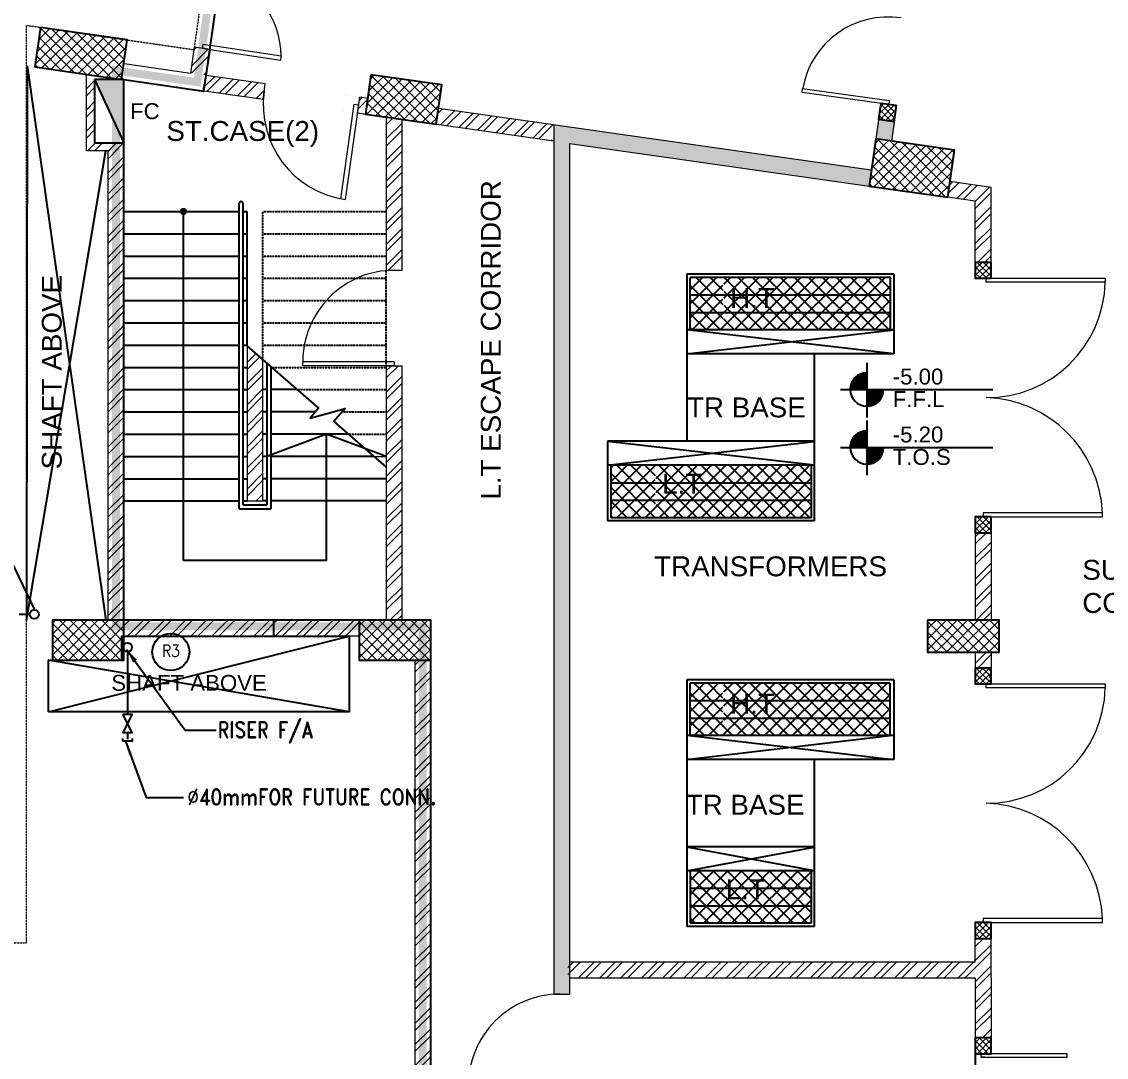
# Model space of a CAD drawing. Header units: inches. Extents: x 1217570 to 1371286, y 326920 to 480291.
# Drawn here: x 1312120 to 1325764, y 345765 to 358786 of the extents above; entities that cross this region are included whole.
import ezdxf

# ---------------------------------------------------------------- set-up
doc = ezdxf.new("R2010")
doc.units = ezdxf.units.IN
doc.header["$MEASUREMENT"] = 0
for name, pattern in [('DASHED2', [9.525, 6.35, -3.175]), ('HIDDEN', [9.525, 6.35, -3.175]), ('PHANTOM21', [1.25, 0.625, -0.125, 0.125, -0.125, 0.125, -0.125])]:
    doc.linetypes.add(name, pattern=pattern)
for name, color, linetype, lineweight in [('A-BLOCK', 43, 'Continuous', 13), ('A-DOOR', 10, 'Continuous', 15), ('A-HATCH CONCRETE', 254, 'Continuous', 5), ('A-LEASING LINE', 7, 'DASHED2', 9), ('A-PROJECTION', 31, 'Continuous', 15), ('escape route', 8, 'HIDDEN', 15), ('wall hatch', 252, 'Continuous', 0)]:
    doc.layers.add(name, color=color, linetype=linetype, lineweight=lineweight)
for name, color, linetype in [('AC-TEXT', 3, 'Continuous'), ('FFNEW', 252, 'Continuous'), ('P-FIRE-HOSE', 8, 'PHANTOM21'), ('P-FIRE-TXT', 181, 'Continuous'), ('P-PIPE-CWS', 80, 'Continuous'), ('P-PIPE-DRA-TXT', 181, 'Continuous'), ('P-TEXT', 181, 'Continuous'), ('S-COL', 210, 'Continuous'), ('SHAFT', 7, 'Continuous'), ('stair', 1, 'Continuous'), ('STEEL', 5, 'Continuous'), ('TAXT', 3, 'Continuous'), ('TEXT', 181, 'Continuous'), ('TRENCH', 8, 'Continuous'), ('VP', 8, 'Continuous')]:
    doc.layers.add(name, color=color, linetype=linetype)
doc.styles.add('SS', font='romand.shx', dxfattribs={"width": 0.85, "height": 200})
doc.styles.get("Standard").update_dxf_attribs({"font": 'arial.ttf'})
doc.styles.add('style1', font='arial.ttf')
doc.styles.add('T20-100', font='ROMANC.SHX', dxfattribs={"width": 0.85, "height": 0.17})
doc.dimstyles.new('D100', dxfattribs={"dimtxt": 0.18, "dimasz": 180, "dimexe": 0.18, "dimexo": 0.06, "dimgap": 0.09, "dimtad": 1, "dimrnd": 0.05, "dimzin": 0, "dimdsep": 46, "dimtxsty": 'T20-100', "dimcen": 0.09, "dimdle": 0.1, "dimse1": 1, "dimse2": 1, "dimclrd": 1, "dimclrt": 2, "dimadec": 0, "dimazin": 0, "dimtfac": 1, "dimtofl": 0, "dimtmove": 2, "dimatfit": 3, "dimfxl": 1, "dimtolj": 1, "dimtzin": 0, "dimarcsym": 0})
doc.dimstyles.get("Standard").update_dxf_attribs({"dimtxt": 0.18, "dimasz": 0.18, "dimexe": 0.18, "dimexo": 0.0625, "dimgap": 0.09, "dimtad": 0, "dimtih": 1, "dimtoh": 1, "dimdec": 4, "dimzin": 0, "dimdsep": 46, "dimtxsty": 'Standard', "dimcen": 0.09, "dimadec": 0, "dimazin": 0, "dimtfac": 1, "dimtdec": 4, "dimtofl": 0, "dimtmove": 0, "dimatfit": 3, "dimfxl": 1, "dimtolj": 1, "dimtzin": 0, "dimarcsym": 0})
pattern_1 = [(45, (1337614.36, 312749.91), (-132.58252, 132.58252), []), (45, (1337702.74, 312749.91), (-132.58252, 132.58252), [])]
pattern_2 = [(45, (1337639.36, 312749.91), (-132.58252, 132.58252), []), (45, (1337727.74, 312749.91), (-132.58252, 132.58252), [])]
pattern_3 = [(45, (1337614.36, 312749.91), (-88.388348, 88.388348), []), (135, (1337614.36, 312749.91), (-88.388348, -88.388348), [])]
pattern_4 = [(45, (1337614.36, 312749.915), (-66.29126, 66.29126), []), (135, (1337614.36, 312749.915), (-66.29126, -66.29126), [])]
pattern_5 = [(45, (1337614.356, 312749.915), (-39.7747564, 39.7747564), []), (135, (1337614.356, 312749.915), (-39.7747564, -39.7747564), [])]
pattern_6 = [(45, (1341716.94, 266100.54), (-132.58252, 132.58252), []), (45, (1341805.33, 266100.54), (-132.58252, 132.58252), [])]
pattern_7 = [(45, (1341716.94, 266100.535), (-66.29126, 66.29126), []), (135, (1341716.94, 266100.535), (-66.29126, -66.29126), [])]

# ---------------------------------------------------------------- blocks, each defined once
blk = doc.blocks.new('SDGTFHHD')
at = {"layer": 'A-HATCH CONCRETE'}
h = blk.add_hatch(dxfattribs=at)
h.set_pattern_fill('ANSI37', color=254, scale=750)
h.set_pattern_definition(pattern_4)
h.paths.add_polyline_path([(1383205.4, 739795.6), (1383134.8, 739300.7), (1384025.7, 739173.5), (1384096.4, 739668.5)])
h = blk.add_hatch(dxfattribs=at)
h.set_pattern_fill('ANSI37,_O', color=254, scale=450)
h.set_pattern_definition(pattern_5)
h.paths.add_polyline_path([(1389817, 739407.6), (1389619, 739435.7), (1389590.8, 739237.7), (1389788.8, 739209.6)])
h = blk.add_hatch(dxfattribs=at)
h.set_pattern_fill('ANSI37', color=254, scale=750)
h.set_pattern_definition(pattern_4)
h.paths.add_polyline_path([(1389555.4, 738990.3), (1389470.7, 738396.4), (1390460.6, 738255.1), (1390545.4, 738849)])
h = blk.add_hatch(dxfattribs=at)
h.set_pattern_fill('ANSI37,_O', color=254, scale=450)
h.set_pattern_definition([(45, (1337614.356, 320249.915), (-39.7747564, 39.7747564), []), (135, (1337614.356, 320249.915), (-39.7747564, -39.7747564), [])])
h.paths.add_polyline_path([(1391007.2, 737436.9), (1390807.2, 737436.9), (1390807.2, 737236.9), (1391007.2, 737236.9)])
h = blk.add_hatch(dxfattribs=at)
h.set_pattern_fill('ANSI37,_O', color=254, scale=450)
h.set_pattern_definition([(45, (1337614.356, 317049.915), (-39.7747564, 39.7747564), []), (135, (1337614.356, 317049.915), (-39.7747564, -39.7747564), [])])
h.paths.add_polyline_path([(1391007.2, 734236.9), (1390807.2, 734236.9), (1390807.2, 734036.9), (1391007.2, 734036.9)])
h = blk.add_hatch(dxfattribs=at)
h.set_pattern_fill('ANSI37', color=254, scale=750)
h.set_pattern_definition(pattern_4)
h.paths.add_polyline_path([(1390207.2, 732936.9), (1390207.2, 732536.9), (1391107.9, 732536.9), (1391107.9, 732936.9)])
h = blk.add_hatch(dxfattribs=at)
h.set_pattern_fill('ANSI37,_O', color=254, scale=450)
h.set_pattern_definition(pattern_5)
h.paths.add_polyline_path([(1391007.2, 732336.9), (1390807.2, 732336.9), (1390807.2, 732136.9), (1391007.2, 732136.9)])
h = blk.add_hatch(dxfattribs=at)
h.set_pattern_fill('ANSI37,_O', color=254, scale=450)
h.set_pattern_definition([(45, (1337614.356, 311949.915), (-39.7747564, 39.7747564), []), (135, (1337614.356, 311949.915), (-39.7747564, -39.7747564), [])])
h.paths.add_polyline_path([(1391007.2, 729136.9), (1390807.2, 729136.9), (1390807.2, 728936.9), (1391007.2, 728936.9)])
h = blk.add_hatch(dxfattribs=at)
h.set_pattern_fill('ANSI37,_O', color=254, scale=450)
h.set_pattern_definition(pattern_5)
h.paths.add_polyline_path([(1391007.2, 727686.9), (1390807.2, 727686.9), (1390807.2, 727486.9), (1391007.2, 727486.9)])
at = {"layer": 'TEXT', "ltscale": 0.5}
h = blk.add_hatch(dxfattribs=at)
h.set_pattern_fill('ANSI31', color=254, scale=0.8)
h.set_pattern_definition([(45, (307452.52672, 146264.8709), (-0.070710678119, 0.070710678119), [])])
h.paths.add_polyline_path([(1389444.1, 736048.4, 0.4142136), (1389234.2, 735838.5), (1389444.1, 735838.5)])
h.paths.add_polyline_path([(1389654.1, 735838.5), (1389444.1, 735838.5), (1389444.1, 735628.5, 0.4142136)])
h = blk.add_hatch(dxfattribs=at)
h.set_pattern_fill('ANSI31', color=254, scale=0.8)
h.set_pattern_definition([(45, (307452.52672, 145536.4709), (-0.070710678119, 0.070710678119), [])])
h.paths.add_polyline_path([(1389444.1, 735320, 0.4142136), (1389234.2, 735110.1), (1389444.1, 735110.1)])
h.paths.add_polyline_path([(1389654.1, 735110.1), (1389444.1, 735110.1), (1389444.1, 734900.1, 0.4142136)])
at = {"layer": 'TRENCH'}
h = blk.add_hatch(dxfattribs=at)
h.set_pattern_fill('ANSI37', color=254, scale=1000)
h.set_pattern_definition(pattern_3)
h.paths.add_polyline_path([(1389740.9, 737026.9), (1389740.9, 737246.9), (1387220.9, 737246.9), (1387220.9, 737026.9)])
h.paths.add_polyline_path([(1389740.9, 736806.9), (1389740.9, 737026.9), (1387220.9, 737026.9), (1387220.9, 736806.9)])
h.paths.add_polyline_path([(1387220.9, 736806.9), (1387220.9, 736586.9), (1389740.9, 736586.9), (1389740.9, 736806.9)])
h.paths.add_polyline_path([(1387633.7, 736726.8), (1387644.3, 736726.8), (1387644.3, 737242), (1387633.7, 737242)])
h.paths.add_polyline_path([(1387661.6, 736685.5), (1388323.6, 736685.5), (1388323.6, 737226.3), (1387661.6, 737226.3)], flags=9)
h = blk.add_hatch(dxfattribs=at)
h.set_pattern_fill('ANSI37', color=254, scale=1000)
h.set_pattern_definition(pattern_3)
h.paths.add_polyline_path([(1386220.9, 734886.9), (1386220.9, 734666.9), (1388740.9, 734666.9), (1388740.9, 734886.9)])
h.paths.add_polyline_path([(1386220.9, 734666.9), (1386220.9, 734446.9), (1388740.9, 734446.9), (1388740.9, 734666.9)])
h.paths.add_polyline_path([(1388740.9, 734226.9), (1388740.9, 734446.9), (1386220.9, 734446.9), (1386220.9, 734226.9)])
h.paths.add_polyline_path([(1386779.4, 734392), (1386792, 734392), (1386792, 734907.2), (1386779.4, 734907.2)])
h.paths.add_polyline_path([(1386805, 734350.7), (1387414.1, 734350.7), (1387414.1, 734891.4), (1386805, 734891.4)], flags=9)
h = blk.add_hatch(dxfattribs=at)
h.set_pattern_fill('ANSI37', color=254, scale=1000)
h.set_pattern_definition(pattern_3)
h.paths.add_polyline_path([(1387220.9, 732146.9), (1387220.9, 731926.9), (1389730.9, 731926.9), (1389730.9, 732146.9)])
h.paths.add_polyline_path([(1387220.9, 731926.9), (1387220.9, 731706.9), (1389730.9, 731706.9), (1389730.9, 731926.9)])
h.paths.add_polyline_path([(1387220.9, 731706.9), (1387220.9, 731486.9), (1389730.9, 731486.9), (1389730.9, 731706.9)])
h.paths.add_polyline_path([(1387633.7, 731626.8), (1387645.6, 731626.8), (1387645.6, 732142), (1387633.7, 732142)])
h.paths.add_polyline_path([(1387661.6, 731585.5), (1388323.6, 731585.5), (1388323.6, 732126.3), (1387661.6, 732126.3)], flags=9)
h = blk.add_hatch(dxfattribs=at)
h.set_pattern_fill('ANSI37', color=254, scale=1000)
h.set_pattern_definition(pattern_3)
h.paths.add_polyline_path([(1387220.9, 729786.9), (1387220.9, 729566.9), (1388740.9, 729566.9), (1388740.9, 729786.9)])
h.paths.add_polyline_path([(1387220.9, 729566.9), (1387220.9, 729346.9), (1388740.9, 729346.9), (1388740.9, 729566.9)])
h.paths.add_polyline_path([(1388740.9, 729126.9), (1388740.9, 729346.9), (1387220.9, 729346.9), (1387220.9, 729126.9)])
h.paths.add_polyline_path([(1387605.9, 729250.7), (1388215, 729250.7), (1388215, 729791.4), (1387605.9, 729791.4)], flags=9)
at = {"layer": 'wall hatch', "ltscale": 500}
h = blk.add_hatch(dxfattribs=at)
h.set_pattern_fill('ANSI35', color=254, scale=500)
h.set_pattern_definition([(45, (1389662.71, 739214.03), (-88.3883, 88.3883), []), (45, (1389751.1, 739214.03), (-88.3883, 88.3883), [156.25, -31.25, 0, -31.25])])
edge = h.paths.add_edge_path(flags=17)
edge.add_line((1391294.8, 749705.5), (1391096.9, 749733.8))
edge.add_line((1391096.9, 749733.8), (1389985.2, 741945.2))
edge.add_line((1389985.2, 741945.2), (1390198.7, 741914.7))
edge.add_line((1390198.7, 741914.7), (1391294.8, 749705.5))
edge.add_line((1391294.8, 749705.5), (1391096.9, 749733.8))
h.paths.add_polyline_path([(1391294.8, 749705.5), (1391096.9, 749733.8), (1389985.2, 741945.2), (1390198.7, 741914.7)], flags=17)
h.paths.add_polyline_path([(1389470.7, 738396.4), (1389498.9, 738594.4), (1385507.2, 739164.1), (1385507.2, 739002.6), (1385507.2, 738965.6), (1385507.2, 728236.9), (1385707.2, 728236.9), (1385707.2, 738933.5)])
h.paths.add_polyline_path([(1389788.8, 739209.6), (1389590.8, 739237.8), (1389555.4, 738990.3), (1389753.4, 738962.1)])
h.paths.add_polyline_path([(1385507.2, 726936.9), (1385707.2, 726939.8), (1385707.2, 727036.9), (1385507.2, 727036.9)])
h = blk.add_hatch(dxfattribs=at)
h.set_pattern_fill('ANSI32', color=254, scale=500)
h.set_pattern_definition(pattern_1)
h.paths.add_polyline_path([(1380097, 739738.1), (1380097, 739734.2), (1381847.7, 739484.2), (1381875.9, 739682.2), (1381133.7, 739788.2), (1381100.4, 739591)])
h = blk.add_hatch(dxfattribs=at)
h.set_pattern_fill('ANSI32', color=254, scale=500)
h.set_pattern_definition(pattern_1)
h.paths.add_polyline_path([(1383163, 739498.6), (1383063.9, 739512.8), (1383035.6, 739314.8), (1383134.8, 739300.7)])
h = blk.add_hatch(dxfattribs=at)
h.set_pattern_fill('ANSI32', color=254, scale=500)
h.set_pattern_definition(pattern_2)
h.paths.add_polyline_path([(1383596.9, 737337.1), (1383597.7, 739243.4), (1383397, 739271.6), (1383396.9, 737337.1)])
h = blk.add_hatch(dxfattribs=at)
h.set_pattern_fill('ANSI32', color=254, scale=500)
h.set_pattern_definition(pattern_1)
h.paths.add_polyline_path([(1385507.2, 739164.1), (1384054, 739371.5), (1384025.7, 739173.5), (1385482.2, 738965.6)])
h = blk.add_hatch(dxfattribs=at)
h.set_pattern_fill('ANSI32', color=254, scale=500)
h.set_pattern_definition(pattern_1)
h.paths.add_polyline_path([(1390348.1, 738291.2), (1390460.6, 738255.1), (1390348.1, 738291.4)])
h.paths.add_polyline_path([(1390807.2, 737436.9), (1391007.2, 737436.9), (1391007.2, 738379.1), (1390488.9, 738453.1), (1390460.6, 738255.1), (1390807.2, 738203.8), (1390807.2, 737236.9)])
h = blk.add_hatch(dxfattribs=at)
h.set_pattern_fill('ANSI32', color=254, scale=500)
h.set_pattern_definition(pattern_2)
h.paths.add_polyline_path([(1383597, 736137.1), (1383397, 736137.1), (1383397, 732936.9), (1383597, 732936.9)])
h.paths.add_polyline_path([(1381647, 736381.5), (1381647, 734436.9), (1381847, 734436.9), (1381847, 736208.1)])
h = blk.add_hatch(dxfattribs=at)
h.set_pattern_fill('ANSI32', color=254, scale=500)
h.set_pattern_definition([(45, (1337589.36, 312749.91), (-132.58252, 132.58252), []), (45, (1337677.74, 312749.91), (-132.58252, 132.58252), [])])
h.paths.add_polyline_path([(1391007.2, 732536.9), (1390982.2, 732536.9), (1390982.2, 732136.9), (1390992.5, 732136.9), (1391007.2, 732136.9)])
h.paths.add_polyline_path([(1390807.2, 732336.9), (1390982.2, 732336.9), (1390982.2, 732536.9), (1390807.2, 732536.9)])
h.paths.add_polyline_path([(1391007.2, 734036.9), (1390807.2, 734036.9), (1390807.2, 732936.9), (1391007.2, 732936.9)])
h = blk.add_hatch(dxfattribs=at)
h.set_pattern_fill('ANSI32', color=254, scale=500)
h.set_pattern_definition(pattern_1)
edge = h.paths.add_edge_path()
edge.add_line((1391007.2, 728936.9), (1390807.2, 728936.9))
edge.add_line((1390807.2, 728936.9), (1390807.2, 728636.9))
edge.add_line((1390807.2, 728636.9), (1386282.7, 728636.9))
edge.add_arc((1385908.3, 728580.7), 378.6, -22.31787, 8.53968, ccw=False)
edge.add_line((1386258.5, 728436.9), (1390807.2, 728436.9))
edge.add_line((1390807.2, 728436.9), (1390807.2, 727686.9))
edge.add_line((1390807.2, 727686.9), (1391007.2, 727686.9))
edge.add_line((1391007.2, 727686.9), (1391007.2, 728936.9))
h = blk.add_hatch(dxfattribs=at)
h.set_pattern_fill('ANSI32', color=254, scale=500)
h.set_pattern_definition(pattern_1)
h.paths.add_polyline_path([(1386282.7, 728636.9), (1385682.2, 728636.9), (1385682.2, 728436.9), (1386258.5, 728436.9, 0.135461)])
at = {"color": 254, "linetype": 'Continuous', "ltscale": 100}
blk.add_lwpolyline([(1385707.2, 721236.9), (1385707.2, 726939.8), (1385507.2, 726936.9), (1383957.7, 726936.9), (1383957.7, 732936.9), (1380097, 732936.9), (1380097, 739738.1), (1381100.4, 739591), (1381133.7, 739788.3), (1381677.7, 743599.6), (1382720.6, 750905.2), (1382762.9, 751202.2), (1347097.7, 756262.5), (1346331.2, 744553.4), (1368108, 741445.4), (1368106.2, 734886.8), (1367207.9, 734886.8), (1367207.9, 734686.9), (1367207.9, 731436.9), (1359157.9, 731436.9), (1359157.9, 731236.9), (1359157.9, 721236.9), (1385707.2, 721236.9)], dxfattribs=at)
at = {"layer": 'A-BLOCK', "color": 254, "ltscale": 100}
for p, q in [((1381180.2, 740114.1), (1381133.7, 739788.3)), ((1381875.9, 739682.3), (1381133.7, 739788.3)), ((1381847.7, 739484.4), (1380069.7, 739738.1)), ((1381847.7, 739484.4), (1381875.9, 739682.3)), ((1383035.6, 739314.8), (1383063.9, 739512.8)), ((1383163, 739498.6), (1383063.9, 739512.8)), ((1389619, 739435.8), (1389555.4, 738990.3)), ((1389619, 739435.8), (1389817, 739407.6)), ((1389817, 739407.6), (1389753.4, 738962.1)), ((1385507.2, 738962), (1383035.6, 739314.8)), ((1383397, 739266.8), (1383397, 737337.1)), ((1383597, 737337.1), (1383597, 739238.2)), ((1389498.9, 738594.4), (1384054, 739371.5)), ((1380097, 732936.9), (1380097, 738938.1)), ((1391007.2, 738379.1), (1390488.9, 738453.1)), ((1391007.2, 737236.9), (1391007.2, 738379.1)), ((1390807.2, 738205.6), (1390460.6, 738255.1)), ((1390807.2, 737236.9), (1390807.2, 738205.6)), ((1383397, 737337.1), (1383597, 737337.1)), ((1391007.2, 737236.9), (1390807.2, 737236.9)), ((1383397, 736137.1), (1383397, 732936.9)), ((1383397, 736137.1), (1383597, 736137.1)), ((1383597, 732936.9), (1383597, 736137.1)), ((1390807.2, 734236.9), (1390807.2, 732936.9)), ((1391007.2, 734236.9), (1390807.2, 734236.9)), ((1391007.2, 734236.9), (1391007.2, 732936.9)), ((1383107.7, 732936.9), (1380097, 732936.9)), ((1383957.7, 732436.9), (1383957.7, 726936.9)), ((1390807.2, 732536.9), (1390807.2, 732136.9)), ((1391007.2, 732536.9), (1391007.2, 732136.9)), ((1391007.2, 732136.9), (1390807.2, 732136.9)), ((1390807.2, 728636.9), (1390807.2, 729136.9)), ((1391007.2, 729136.9), (1390807.2, 729136.9)), ((1391007.2, 728436.9), (1391007.2, 729136.9)), ((1390807.2, 728636.9), (1385707.2, 728636.9)), ((1390807.2, 728436.9), (1385707.2, 728436.9)), ((1390807.2, 728436.9), (1390807.2, 727486.9)), ((1391007.2, 728436.9), (1391007.2, 727486.9)), ((1391007.2, 727486.9), (1390807.2, 727486.9))]:
    blk.add_line(p, q, dxfattribs=at)
blk.add_lwpolyline([(1385507.2, 739164.1), (1385507.2, 728236.9), (1385707.2, 728236.9), (1385707.2, 738933.5), (1389472.1, 738396.2)], dxfattribs=at)
blk.add_lwpolyline([(1381647, 736381.5), (1381647, 734436.9), (1381847, 734436.9), (1381847, 736208.1)], close=True, dxfattribs=at)
at = {"layer": 'A-DOOR', "color": 254}
for p, q in [((1382990.8, 739425), (1382821.2, 738237)), ((1383050.1, 739416.5), (1382880.6, 738228.5)), ((1382990.8, 739425), (1383050.1, 739416.5)), ((1389725.1, 739471.2), (1389718.3, 739421.7)), ((1390942.5, 737186.9), (1390942.5, 737236.9)), ((1382347, 736137.1), (1382347, 736187.1)), ((1383497, 736187.1), (1382347, 736187.1)), ((1383497, 736137.1), (1382347, 736137.1)), ((1383497, 736187.1), (1383497, 736137.1)), ((1390907.2, 734286.9), (1390907.2, 734236.9)), ((1390942.5, 732086.9), (1390942.5, 732136.9)), ((1390907.2, 729186.9), (1390907.2, 729136.9)), ((1390883.2, 727442.9), (1390883.2, 727486.9))]:
    blk.add_line(p, q, dxfattribs=at)
for points in [[(1381180.1, 740113.7), (1382070.2, 739980.3), (1382077.4, 740029.8), (1381187.2, 740163.2)], [(1389668.5, 739428.8), (1389718, 739421.7), (1388628.5, 739572.1), (1388635.6, 739621.6), (1389725.1, 739471.2)], [(1390992.5, 737236.9), (1390942.5, 737236.9), (1392442.4, 737236.9), (1392442.4, 737186.9), (1390942.5, 737186.9)], [(1390957.2, 734236.9), (1390907.2, 734236.9), (1392407.1, 734236.9), (1392407.1, 734286.9), (1390907.2, 734286.9)], [(1390992.5, 732136.9), (1390942.5, 732136.9), (1392442.4, 732136.9), (1392442.4, 732086.9), (1390942.5, 732086.9)], [(1390957.2, 729136.9), (1390907.2, 729136.9), (1392407.1, 729136.9), (1392407.1, 729186.9), (1390907.2, 729186.9)], [(1390927.2, 727442.9), (1390883.2, 727442.9), (1391965.1, 727442.9), (1391965.1, 727486.9), (1390883.2, 727486.9)]]:
    blk.add_lwpolyline(points, dxfattribs=at)
for centre, radius, start, end in [((1380924.4, 740000.1), 1153.3, 1.4715, 70.0116), ((1389710.2, 739430.7), 1091.6, 81.34021, 169.64118), ((1383050.1, 739416.5), 1200, 171.87733, 261.87733), ((1383497, 736187.1), 1150, 89.99782, 180), ((1390956.3, 737223.4), 1486.5, 269.47456, 358.59429), ((1390893.8, 734223.1), 1514.7, 2.41679, 88.15187), ((1390956.3, 732123.4), 1486.5, 269.47456, 358.59429), ((1390893.8, 729123.1), 1514.7, 2.41679, 88.15187), ((1385582.2, 727086.9), 1150, 89.99782, 180)]:
    blk.add_arc(centre, radius, start, end, dxfattribs=at)
at = {"layer": 'A-PROJECTION', "color": 254}
blk.add_line((1383243.8, 734996.9), (1383397, 734996.9), dxfattribs=at)
at = {"layer": 'S-COL', "color": 254}
for points in [[(1383205.4, 739795.6), (1383134.8, 739300.7), (1384025.7, 739173.5), (1384096.4, 739668.5)], [(1389817, 739407.6), (1389619, 739435.7), (1389590.8, 739237.7), (1389788.8, 739209.6), (1389817, 739407.6)], [(1389555.4, 738990.3), (1389470.7, 738396.4), (1390460.6, 738255.1), (1390545.4, 738849)], [(1391007.2, 737436.9), (1390807.2, 737436.9), (1390807.2, 737236.9), (1391007.2, 737236.9)], [(1391007.2, 734236.9), (1390807.2, 734236.9), (1390807.2, 734036.9), (1391007.2, 734036.9)], [(1390207.2, 732936.9), (1390207.2, 732536.9), (1391107.9, 732536.9), (1391107.9, 732936.9)], [(1391007.2, 732336.9), (1390807.2, 732336.9), (1390807.2, 732136.9), (1391007.2, 732136.9)], [(1391007.2, 729136.9), (1390807.2, 729136.9), (1390807.2, 728936.9), (1391007.2, 728936.9)], [(1391007.2, 727686.9), (1390807.2, 727686.9), (1390807.2, 727486.9), (1391007.2, 727486.9)]]:
    blk.add_lwpolyline(points, close=True, dxfattribs=at)
blk.add_lwpolyline([(1383957.7, 732436.9), (1383957.7, 732436.9), (1383957.7, 732936.9), (1383057.7, 732936.9)], dxfattribs=at)
at = {"layer": 'SHAFT', "color": 254, "linetype": 'HIDDEN', "ltscale": 0.5}
for p, q in [((1381847, 736208.1), (1381847, 738076.9)), ((1381847, 738076.9), (1383397, 738076.9)), ((1381847, 737796.9), (1383397, 737796.9)), ((1381847, 737516.9), (1383397, 737516.9)), ((1383397, 736137.1), (1383396.9, 737340)), ((1381847, 737236.9), (1383397, 737236.9)), ((1381847, 736956.9), (1383397, 736956.9)), ((1381847, 736676.9), (1383397, 736676.9)), ((1381847, 736396.9), (1383397, 736396.9)), ((1381952.2, 736116.9), (1383397, 736116.9)), ((1382275.1, 735836.9), (1383397, 735836.9)), ((1382844.6, 735556.9), (1383397, 735556.9)), ((1382920.9, 735276.9), (1383397, 735276.9))]:
    blk.add_line(p, q, dxfattribs=at)
at = {"layer": 'stair', "color": 254}
for p, q in [((1381547, 734336.9), (1381547, 738176.9)), ((1381597, 734386.9), (1381597, 738176.9)), ((1380097, 738076.9), (1381547, 738076.9)), ((1380847, 733686.9), (1380847, 738076.9)), ((1381597, 738076.9), (1381647, 738076.9)), ((1381647, 736381.5), (1381647, 738076.9)), ((1380097, 737796.9), (1381547, 737796.9)), ((1381597, 737796.9), (1381647, 737796.9)), ((1380097, 737516.9), (1381547, 737516.9)), ((1381597, 737516.9), (1381647, 737516.9)), ((1380097, 737236.9), (1381547, 737236.9)), ((1381597, 737236.9), (1381647, 737236.9)), ((1380097, 736956.9), (1381547, 736956.9)), ((1381597, 736956.9), (1381647, 736956.9)), ((1380097, 736676.9), (1381547, 736676.9)), ((1381597, 736676.9), (1381647, 736676.9)), ((1380097, 736396.9), (1381547, 736396.9)), ((1381597, 736396.9), (1381647, 736396.9)), ((1380097, 736116.9), (1381547, 736116.9)), ((1381597, 736116.9), (1381647, 736116.9)), ((1381897, 736164.8), (1381897, 734386.9)), ((1381947, 736121.4), (1381947, 734336.9)), ((1380097, 735836.9), (1381547, 735836.9)), ((1381597, 735836.9), (1381647, 735836.9)), ((1381897, 735836.9), (1381847, 735836.9)), ((1382275.1, 735836.9), (1381947, 735836.9)), ((1380097, 735556.9), (1381547, 735556.9)), ((1381597, 735556.9), (1381647, 735556.9)), ((1381897, 735556.9), (1381847, 735556.9)), ((1382505.9, 735556.9), (1381947, 735556.9)), ((1380097, 735276.9), (1381547, 735276.9)), ((1381597, 735276.9), (1381647, 735276.9)), ((1381897, 735276.9), (1381847, 735276.9)), ((1382920.9, 735276.9), (1381947, 735276.9)), ((1382647, 733686.9), (1382647, 735276.9)), ((1380097, 734996.9), (1381547, 734996.9)), ((1381597, 734996.9), (1381647, 734996.9)), ((1381897, 734996.9), (1381847, 734996.9)), ((1383243.8, 734996.9), (1381947, 734996.9)), ((1380097, 734716.9), (1381547, 734716.9)), ((1381597, 734716.9), (1381647, 734716.9)), ((1381897, 734716.9), (1381847, 734716.9)), ((1383397, 734716.9), (1381947, 734716.9)), ((1380097, 734436.9), (1381547, 734436.9)), ((1381547, 734336.9), (1381947, 734336.9)), ((1381597, 734436.9), (1381647, 734436.9)), ((1381597, 734386.9), (1381897, 734386.9)), ((1381597, 734386.9), (1381897, 734386.9)), ((1381897, 734436.9), (1381847, 734436.9)), ((1383397, 734436.9), (1381947, 734436.9)), ((1382647, 733686.9), (1380847, 733686.9))]:
    blk.add_line(p, q, dxfattribs=at)
at = {"layer": 'stair', "color": 254, "const_width": 40.5}
blk.add_lwpolyline([(1380871.7, 738076.9, -1), (1380822.2, 738076.9, -1)], format="xyb", close=True, dxfattribs=at)
at = {"layer": 'stair', "color": 254, "const_width": 5}
blk.add_lwpolyline([(1380847, 738076.9), (1380847, 733686.9), (1382647, 733686.9), (1382647, 735276.9), (1381897, 734996.9), (1383397, 734996.9), (1382647, 735276.9)], dxfattribs=at)
at = {"layer": 'stair', "color": 254}
for points in [[(1381647, 736381.5), (1382545.4, 735602.5), (1382438.8, 735479.6), (1382880.4, 735598.2), (1382738.8, 735434.9), (1383397, 734864.1)], [(1383397, 734996.9), (1382647, 735276.9), (1381897, 734996.9)]]:
    blk.add_lwpolyline(points, dxfattribs=at)
blk.add_arc((1381572, 738176.9), 25, 0, 180, dxfattribs=at)
at = {"layer": 'STEEL', "color": 254}
for p, q in [((1382890.9, 739540.9), (1382890.9, 739540.9)), ((1382862.6, 739343), (1382862.6, 739343))]:
    blk.add_line(p, q, dxfattribs=at)
at = {"layer": 'TEXT', "color": 254, "ltscale": 0.5}
for p, q in [((1389444.1, 736175.7), (1389444.1, 735488.1)), ((1389110.1, 735838.5), (1391027.7, 735838.5)), ((1389444.1, 735447.3), (1389444.1, 734759.7)), ((1389110.1, 735110.1), (1391027.7, 735110.1))]:
    blk.add_line(p, q, dxfattribs=at)
for centre in [(1389444.1, 735838.5), (1389444.1, 735110.1)]:
    blk.add_arc(centre, 210, 90, 0, dxfattribs=at)
at = {"layer": 'TRENCH', "color": 254}
for p, q in [((1389780.9, 737286.9), (1387180.9, 737286.9)), ((1387180.9, 737286.9), (1387180.9, 735185.9)), ((1389740.9, 737246.9), (1387220.9, 737246.9)), ((1387220.9, 736586.9), (1387220.9, 737246.9)), ((1389740.9, 736586.9), (1389740.9, 737246.9)), ((1389780.9, 737286.9), (1389780.9, 736285.9)), ((1387220.9, 737026.9), (1389740.9, 737026.9)), ((1387220.9, 736806.9), (1389740.9, 736806.9)), ((1389780.9, 736586.9), (1387180.9, 736586.9)), ((1387180.9, 736586.9), (1387180.9, 735185.9)), ((1387180.9, 736285.9), (1389780.9, 736586.9)), ((1389780.9, 736285.9), (1387180.9, 736586.9)), ((1389780.9, 736286.9), (1387180.9, 736286.9)), ((1388780.9, 736286.9), (1387180.9, 736286.9)), ((1387180.9, 736274.8), (1387180.9, 735185.9)), ((1388780.9, 736285.9), (1388780.9, 734186.9)), ((1388780.9, 736285.9), (1388780.9, 735185.9)), ((1388780.9, 735186.9), (1386180.9, 735186.9)), ((1386180.9, 735185.9), (1386180.9, 734186.9)), ((1386180.9, 734886.9), (1388780.9, 735185.9)), ((1388780.9, 734886.9), (1386180.9, 735185.9)), ((1388780.9, 735186.9), (1387180.9, 735186.9)), ((1388780.9, 734886.9), (1386180.9, 734886.9)), ((1386220.9, 734886.9), (1386220.9, 734226.9)), ((1388740.9, 734886.9), (1388740.9, 734226.9)), ((1386220.9, 734666.9), (1388740.9, 734666.9)), ((1386220.9, 734446.9), (1388740.9, 734446.9)), ((1388740.9, 734226.9), (1386220.9, 734226.9)), ((1388780.9, 734186.9), (1386180.9, 734186.9)), ((1389780.9, 732186.9), (1387180.9, 732186.9)), ((1387180.9, 732186.9), (1387180.9, 729086.9)), ((1389730.9, 732146.9), (1387220.9, 732146.9)), ((1387220.9, 731486.9), (1387220.9, 732146.9)), ((1389730.9, 732146.9), (1389730.9, 731486.9)), ((1389780.9, 732186.9), (1389780.9, 731185.9)), ((1387220.9, 731926.9), (1389730.9, 731926.9)), ((1387220.9, 731706.9), (1389730.9, 731706.9)), ((1389780.9, 731486.9), (1387180.9, 731486.9)), ((1387180.9, 731486.9), (1387180.9, 731192.6)), ((1387180.9, 731185.9), (1389730.9, 731486.9)), ((1389730.9, 731185.9), (1387180.9, 731486.9)), ((1388780.9, 731186.9), (1387180.9, 731186.9)), ((1387180.9, 731174.8), (1387180.9, 730085.9)), ((1389780.9, 731185.9), (1388780.9, 731185.9)), ((1388780.9, 731185.9), (1388780.9, 730085.9)), ((1388780.9, 730086.9), (1387180.9, 730086.9)), ((1387180.9, 729786.9), (1388780.9, 730085.9)), ((1388780.9, 729786.9), (1387180.9, 730085.9)), ((1388780.9, 730085.9), (1388780.9, 729086.9)), ((1388780.9, 729786.9), (1387180.9, 729786.9)), ((1387220.9, 729786.9), (1387220.9, 729126.9)), ((1388740.9, 729786.9), (1388740.9, 729126.9)), ((1387220.9, 729566.9), (1388740.9, 729566.9)), ((1387220.9, 729346.9), (1388740.9, 729346.9)), ((1388780.9, 729086.9), (1387180.9, 729086.9)), ((1388740.9, 729126.9), (1387220.9, 729126.9)), ((1390807.2, 727486.9), (1390807.2, 724884.7))]:
    blk.add_line(p, q, dxfattribs=at)
at = {"layer": 'TEXT', "color": 254, "ltscale": 0.5, "style": 'style1'}
for s, height, p in [('ST.CASE(2)', 250, (1380631.5, 738964)), ('-5.00', 200, (1389769, 735901.2)), ('F.F.L', 200, (1389769, 735618.4)), ('-5.20', 200, (1389769, 735172.8)), ('T.O.S', 200, (1389769, 734890))]:
    blk.add_text(s, height=height, dxfattribs=at).set_placement(p)
blk.add_text('L.T ESCAPE CORRIDOR', height=250, rotation=90, dxfattribs=at).set_placement((1384837.6, 734453.6))
at = {"layer": 'TEXT', "color": 254, "ltscale": 0.5, "char_height": 250, "width": 5174.881, "attachment_point": 1, "style": 'style1'}
for s, insert in [('H.T', (1387724.1, 737113.3)), ('TR BASE', (1387180.9, 735738.1)), ('L.T', (1386867.5, 734778.5)), ('TRANSFORMERS', (1386767.4, 733740.3)), ('SUBSTATION\\PCORRIDOR ', (1392154, 733696.3)), ('H.T', (1387724.1, 732013.3)), ('TR BASE', (1387165, 730742.9)), ('L.T', (1387668.4, 729678.5))]:
    blk.add_mtext(s, dxfattribs=dict(at, insert=insert))
blk = doc.blocks.new('FHC')
at = {"layer": 'P-FIRE-HOSE', "linetype": 'Continuous'}
blk.add_hatch(color=256, dxfattribs=at).paths.add_polyline_path([(-0.4, 0.185), (-0.4, -0.185), (0.4, 0.185)])
blk.add_line((-0.4, -0.185), (0.4, 0.185), dxfattribs=at)
blk.add_lwpolyline([(-0.4, -0.185), (0.4, -0.185), (0.4, 0.185), (-0.4, 0.185)], close=True, dxfattribs=at)
blk = doc.blocks.new('SEDRGFE')
at = {"layer": 'A-HATCH CONCRETE'}
h = blk.add_hatch(dxfattribs=at)
h.set_pattern_fill('ANSI37', color=250, scale=750)
h.set_pattern_definition(pattern_7)
h.paths.add_polyline_path([(1384168, 693089), (1384239, 693584), (1383150, 693740), (1383079, 693245)])
h = blk.add_hatch(dxfattribs=at)
h.set_pattern_fill('ANSI37', color=250, scale=750)
h.set_pattern_definition([(45, (1341806.06, 266100.535), (-66.29126, 66.29126), []), (135, (1341806.06, 266100.535), (-66.29126, -66.29126), [])])
h.paths.add_polyline_path([(1383300, 686288), (1383300, 685788), (1384200, 685788), (1384200, 686288)])
h = blk.add_hatch(dxfattribs=at)
h.set_pattern_fill('ANSI37', color=250, scale=750)
h.set_pattern_definition(pattern_7)
h.paths.add_polyline_path([(1387160, 686288), (1387160, 685788), (1388060, 685788), (1388060, 686288)])
at = {"layer": 'wall hatch', "ltscale": 500}
h = blk.add_hatch(dxfattribs=at)
h.set_pattern_fill('ANSI35', color=250, scale=500)
h.set_pattern_definition([(45, (1393765.3, 692564.65), (-88.38835, 88.38835), []), (45, (1393853.68, 692564.65), (-88.38835, 88.38835), [156.25, -31.25, 0, -31.25])])
edge = h.paths.add_edge_path(flags=17)
edge.add_line((1395397, 703056), (1395199, 703084))
edge.add_line((1395199, 703084), (1394088, 695296))
edge.add_line((1394088, 695296), (1394301, 695265))
edge.add_line((1394301, 695265), (1395397, 703056))
edge.add_line((1395397, 703056), (1395199, 703084))
h.paths.add_polyline_path([(1395397, 703056), (1395199, 703084), (1394088, 695296), (1394301, 695265)], flags=17)
h.paths.add_polyline_path([(1389810, 680290), (1389610, 680288), (1389610, 674888), (1389810, 674888)])
h = blk.add_hatch(dxfattribs=at)
h.set_pattern_fill('ANSI32', color=250, scale=500)
h.set_pattern_definition(pattern_6)
h.paths.add_polyline_path([(1385037, 693170), (1385235, 693142), (1385281, 693465), (1385083, 693494)])
h = blk.add_hatch(dxfattribs=at)
h.set_pattern_fill('ANSI32', color=250, scale=500)
h.set_pattern_definition([(45, (1341741.94, 266100.54), (-132.58252, 132.58252), []), (45, (1341830.33, 266100.54), (-132.58252, 132.58252), [])])
h.paths.add_polyline_path([(1383827, 693142), (1383727, 693156), (1383727, 692189), (1384197, 692189), (1384197, 692289), (1383827, 692289)])
h = blk.add_hatch(dxfattribs=at)
h.set_pattern_fill('ANSI32', color=250, scale=500)
h.set_pattern_definition(pattern_6)
h.paths.add_polyline_path([(1384200, 693089), (1384200, 693085), (1385203, 692942), (1385203, 692942)])
h = blk.add_hatch(dxfattribs=at)
h.set_pattern_fill('ANSI32', color=250, scale=500)
h.set_pattern_definition([(45, (1341743.92, 266100.58), (-132.58252, 132.58252), []), (45, (1341832.3, 266100.58), (-132.58252, 132.58252), [])])
h.paths.add_polyline_path([(1384199, 692223), (1384000, 692223), (1383999, 686288), (1384199, 686288)])
h = blk.add_hatch(dxfattribs=at)
h.set_pattern_fill('ANSI32', color=250, scale=500)
h.set_pattern_definition(pattern_6)
h.paths.add_polyline_path([(1387160, 686088), (1387160, 686288), (1384200, 686288), (1384200, 686088)])
h = blk.add_hatch(dxfattribs=at)
h.set_pattern_fill('ANSI32', color=250, scale=500)
h.set_pattern_definition(pattern_6)
h.paths.add_polyline_path([(1388060, 681938), (1387860, 681938), (1387860, 680088), (1389610, 680089), (1389610, 680289), (1388060, 680288)])
h.paths.add_polyline_path([(1388060, 683430), (1387860, 683430), (1387860, 681938), (1388060, 681938)])
h.paths.add_polyline_path([(1388060, 685788), (1387860, 685788), (1387860, 683430), (1388060, 683430)])
at = {"color": 250, "linetype": 'Continuous', "ltscale": 100}
blk.add_lwpolyline([(1389810, 674588), (1389810, 680290), (1389610, 680288), (1388060, 680288), (1388060, 686288), (1384200, 686288), (1384200, 693089), (1385203, 692942), (1385236, 693139), (1385780, 696950), (1386823, 704256), (1386865, 704553), (1351200, 709613), (1350434, 697904), (1372211, 694796), (1372209, 688237), (1371310, 688237), (1371310, 688038), (1371310, 684788), (1363260, 684788), (1363260, 684588), (1363260, 674588), (1389810, 674588)], dxfattribs=at)
at = {"layer": 'A-BLOCK', "color": 250, "ltscale": 100}
for p, q in [((1385085, 693493), (1385038, 693167)), ((1385283, 693465), (1385085, 693493)), ((1385283, 693465), (1385236, 693139)), ((1384201, 693287), (1385038, 693167)), ((1383727, 692189), (1383727, 693156)), ((1385203, 692942), (1384172, 693089)), ((1384000, 692189), (1383727, 692189)), ((1384000, 686288), (1384000, 692189)), ((1384200, 686288), (1384200, 692289)), ((1387210, 686288), (1384200, 686288)), ((1387160, 686088), (1384200, 686088)), ((1387860, 685788), (1387860, 680088)), ((1388060, 685788), (1388060, 680288))]:
    blk.add_line(p, q, dxfattribs=at)
at = {"layer": 'A-DOOR', "color": 250}
for points in [[(1385290, 693514), (1385191, 693529), (1385184, 693479)], [(1385233, 693472), (1385184, 693479), (1385283, 693464)]]:
    blk.add_lwpolyline(points, dxfattribs=at)
at = {"layer": 'escape route', "color": 250, "ltscale": 0.5}
for p, q in [((1385420, 695840), (1385080, 693462)), ((1382975, 693768), (1385080, 693462)), ((1382975, 682234), (1382975, 693768)), ((1363525, 682234), (1382975, 682234))]:
    blk.add_line(p, q, dxfattribs=at)
at = {"layer": 'S-COL', "color": 250}
for points in [[(1383150, 693740), (1383079, 693245), (1384168, 693089), (1384239, 693584)], [(1383300, 686288), (1383300, 685788), (1384200, 685788), (1384200, 686288)], [(1387160, 686288), (1387160, 685788), (1388060, 685788), (1388060, 686288)]]:
    blk.add_lwpolyline(points, close=True, dxfattribs=at)
at = {"layer": 'SHAFT', "color": 250, "ltscale": 0.5}
for p, q in [((1382984, 693258), (1382972, 686288)), ((1382984, 693258), (1383972, 686288)), ((1382972, 686288), (1383974, 692189)), ((1383249, 685138), (1387035, 686088)), ((1387035, 685138), (1383249, 685788))]:
    blk.add_line(p, q, dxfattribs=at)
blk.add_lwpolyline([(1383249, 685138), (1383249, 685788), (1384172, 685788), (1384172, 686088), (1387035, 686088), (1387035, 685138)], close=True, dxfattribs=at)
at = {"layer": 'VP', "color": 250, "ltscale": 100}
blk.add_line((1386081, 686288), (1386081, 686088), dxfattribs=at)
at = {"layer": 'P-FIRE-HOSE', "color": 250, "xscale": 1000.000000003958, "yscale": 1000.000000003958, "zscale": 1000.000000003958, "rotation": 270}
blk.add_blockref('FHC', (1384015, 692689), dxfattribs=at)
blk.add_blockref('FHC', (1384015, 692689), dxfattribs=at)
at = {"layer": 'P-FIRE-TXT', "color": 250, "style": 'style1'}
blk.add_text('FC', height=200, dxfattribs=at).set_placement((1384277, 692589))
at = {"layer": 'TAXT', "color": 250, "ltscale": 100, "style": 'style1'}
blk.add_text('SHAFT ABOVE', height=200, dxfattribs=at).set_placement((1384041, 685401))
at = {"layer": 'TEXT', "color": 250, "ltscale": 0.5, "style": 'style1'}
blk.add_text('SHAFT ABOVE', height=250, rotation=90, dxfattribs=at).set_placement((1383417, 688185))

msp = doc.modelspace()

# ---------------------------------------------------------------- linework, layer by layer
at = {"layer": 'A-LEASING LINE', "color": 6, "const_width": 100}
msp.add_lwpolyline([(1280406, 374585), (1279639, 362876), (1301516, 359754), (1301516, 353209), (1300616, 353210), (1300616, 349659), (1292566, 349659), (1292566, 339559), (1318915, 339559), (1318915, 345159), (1317165, 345159), (1317165, 351184), (1313305, 351184), (1313305, 358173), (1314328, 358026), (1315479, 366167), (1315487, 366166), (1315974, 369531), (1280406, 374585)], dxfattribs=at)
at = {"layer": 'P-PIPE-CWS', "color": 252, "ltscale": 10000}
msp.add_line((1312222, 351334), (1312089, 351334), dxfattribs=at)
at = {"layer": 'P-PIPE-CWS', "ltscale": 10000}
for p, q in [((1313451, 350864), (1313451, 350079)), ((1313451, 349849), (1313451, 349764))]:
    msp.add_line(p, q, dxfattribs=at)
at = {"layer": 'P-PIPE-CWS', "color": 6, "ltscale": 10000}
msp.add_lwpolyline([(1313391, 350079), (1313511, 350079), (1313391, 349849), (1313511, 349849)], close=True, dxfattribs=at)
at = {"layer": 'P-PIPE-CWS', "ltscale": 10000}
msp.add_lwpolyline([(1313511, 349772), (1313511, 349741), (1313391, 349741), (1313391, 349772)], dxfattribs=at)
at = {"layer": 'P-PIPE-CWS', "color": 252, "ltscale": 10000}
msp.add_circle((1312278, 351334), 56, dxfattribs=at)
at = {"layer": 'P-PIPE-CWS'}
msp.add_circle((1313451, 350920), 56, dxfattribs=at)
at = {"layer": 'P-PIPE-DRA-TXT', "color": 1, "linetype": 'Continuous'}
msp.add_circle((1313996, 350861), 233, dxfattribs=at)

# ---------------------------------------------------------------- block references
at = {"layer": 'FFNEW', "color": 6, "linetype": 'Continuous'}
for name, p in [('SDGTFHHD', (-66692, -381677)), ('SEDRGFE', (-70794, -335028))]:
    msp.add_blockref(name, p, dxfattribs=at)

# ---------------------------------------------------------------- texts
at = {"layer": 'P-PIPE-DRA-TXT', "color": 181, "ltscale": 10, "style": 'SS', "width": 0.85}
msp.add_text('R3', height=150, dxfattribs=at).set_placement((1313885, 350800))
at = {"layer": 'P-TEXT', "style": 'SS', "width": 0.85}
for s, p in [('RISER F/A', (1314586, 349784)), ('%%C40mmFOR FUTURE CONN.', (1314204, 348939))]:
    msp.add_text(s, height=200, dxfattribs=at).set_placement(p)

# ---------------------------------------------------------------- leaders
at = {"layer": 'AC-TEXT'}
msp.add_leader([(1312282, 351398), (1311657, 352695), (1311133, 352695)], dimstyle='Standard', override={"dimasz": 180, "dimclrd": 252}, dxfattribs=at)
at = {"layer": 'P-TEXT'}
for points, override in [([(1313439, 350891), (1314178, 349880), (1314565, 349880)], {"dimtad": 0}), ([(1313426, 349741), (1313686, 349033), (1314157, 349033)], {"dimtad": 0, "dimfxl": 0})]:
    msp.add_leader(points, dimstyle='D100', override=override, dxfattribs=at)

doc.saveas('drawing.dxf')
